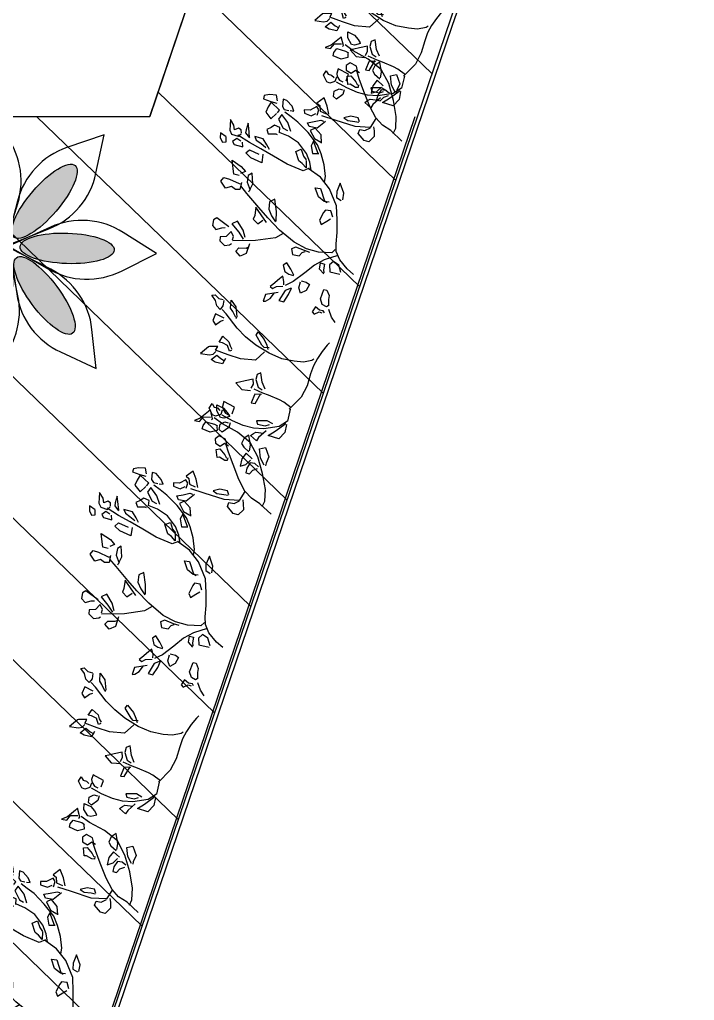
# Model space of a CAD drawing. Header units: millimetres. Extents: x 60.6 to 115.2, y 47.4 to 73.6.
# Drawn here: x 107.129 to 108.181, y 61.117 to 62.646 of the extents above; entities that cross this region are included whole.
import ezdxf

# ---------------------------------------------------------------- set-up
doc = ezdxf.new("R2010")
doc.units = ezdxf.units.MM
for name, color, linetype in [('bord', 251, 'Continuous'), ('tree 3', 96, 'Continuous'), ('trees', 118, 'Continuous')]:
    doc.layers.add(name, color=color, linetype=linetype)
doc.layers.add('hatch 3', color=7, linetype='Continuous', true_color=0x57792a)
doc.layers.add('paving', color=251, linetype='Continuous', lineweight=30)
doc.linetypes.add('FENCELINE1', pattern='A,6.35,-2.54,[133,ltypeshp.shx,S=2.54,R=0,X=-2.54,Y=0],-2.54,25.4', length=36.83)

# ---------------------------------------------------------------- blocks, each defined once
blk = doc.blocks.new('f3')
h = blk.add_hatch(color=211)
h.set_gradient(color1=(255, 127, 255), color2=(255, 148, 255), rotation=149.99999999999997, centered=1, one_color=1, tint=0.7900000214576721, name='SPHERICAL')
edge = h.paths.add_edge_path()
edge.add_ellipse((-0.04864244301074905, 0.7822352856160251), major_axis=(0.01113780916014273, -0.6117509199791767), ratio=0.324112683537821, start_angle=0, end_angle=360)
h = blk.add_hatch(color=211)
h.set_gradient(color1=(255, 127, 255), color2=(255, 148, 255), rotation=149.99999999999997, centered=1, one_color=1, tint=0.7900000214576721, name='SPHERICAL')
edge = h.paths.add_edge_path()
edge.add_ellipse((0.5781354701020973, 0.5212367980975614), major_axis=(-0.4713418182421043, -0.3901283497318354), ratio=0.324112683537821, start_angle=0, end_angle=360)
h = blk.add_hatch(color=211)
h.set_gradient(color1=(255, 127, 255), color2=(255, 148, 255), rotation=149.99999999999997, centered=1, one_color=1, tint=0.7900000214576721, name='SPHERICAL')
edge = h.paths.add_edge_path()
edge.add_ellipse((-0.6434889142856264, 0.4549304758975268), major_axis=(0.4852304390948995, -0.3727125700375949), ratio=0.3241126835378212, start_angle=0, end_angle=360)
h = blk.add_hatch(color=211)
h.set_gradient(color1=(255, 127, 255), color2=(255, 148, 255), rotation=149.99999999999997, centered=1, one_color=1, tint=0.7900000214576721, name='SPHERICAL')
edge = h.paths.add_edge_path()
edge.add_ellipse((-0.7584724181956517, -0.2142104335389377), major_axis=(0.5939346514940671, 0.1469859470931786), ratio=0.3241126835378211, start_angle=0, end_angle=360)
h = blk.add_hatch(color=211)
h.set_gradient(color1=(255, 127, 255), color2=(255, 148, 255), rotation=149.99999999999997, centered=1, one_color=1, tint=0.7900000214576721, name='SPHERICAL')
edge = h.paths.add_edge_path()
edge.add_ellipse((0.7648682725393883, -0.1315278021584163), major_axis=(-0.5988914428871509, 0.1252688250316241), ratio=0.3241126835378211, start_angle=0, end_angle=360)
h = blk.add_hatch(color=211)
h.set_gradient(color1=(255, 127, 255), color2=(255, 148, 255), rotation=149.99999999999997, centered=1, one_color=1, tint=0.7900000214576721, name='SPHERICAL')
edge = h.paths.add_edge_path()
edge.add_ellipse((-0.3070080310608319, -0.7213106899007471), major_axis=(0.2553939572592446, 0.5560010480958826), ratio=0.3241126835378211, start_angle=0, end_angle=360)
h = blk.add_hatch(color=211)
h.set_gradient(color1=(255, 127, 255), color2=(255, 148, 255), rotation=149.99999999999997, centered=1, one_color=1, tint=0.7900000214576721, name='SPHERICAL')
edge = h.paths.add_edge_path()
edge.add_ellipse((0.370942355410989, -0.6845134571872222), major_axis=(-0.275463595879098, 0.546336019527922), ratio=0.324112683537821, start_angle=0, end_angle=360)
at = {"color": 91}
for points in [[(-0.04354845131456386, 1.942265168628182), (-0.2934262841015425, 1.499533377108492, 0.2520012310390229), (-0.3124846515795525, 0.551910671873884), (-0.03886593124207138, 0.01804151258420461), (0.2321512661028464, 0.5532360212473577, 0.2520012310390229), (0.2084811489612548, 1.500754748450618)], [(-1.547260745554922, 1.182179920885574), (-1.356915373108222, 0.7107788074708878, 0.2520012310390229), (-0.6279168064174883, 0.1050452830495487), (-0.0399226084377915, -0.01389296354227554), (-0.2893780658816922, 0.5316851317943474, 0.2520012310390229), (-1.044936113683889, 1.103947352500654)], [(1.48825940511756, 1.240520956926957), (0.9863214717647679, 1.159844556399548, 0.2520012310390229), (0.2335575095487457, 0.5839118953754223), (-0.01323972497471004, 0.03712618927829681), (0.5741686498149647, 0.1589247302663352, 0.2520012310390229), (1.300210544323818, 0.7681990365226739)], [(-1.890551449898794, -0.4673750918354926), (-1.403316820009422, -0.6124708739134803, 0.2520012310390229), (-0.4752121087281012, -0.4201855189221533), (-0.01561405708116581, -0.03462992723325442), (-0.5976971218947256, 0.1105003212232987, 0.2520012310390229), (-1.516192479786923, -0.1234190887807927)], [(1.894680264663066, -0.3946250098324526), (1.518651732226772, -0.05249504427229112, 0.2520012310390229), (0.5990287924073527, 0.1769513795497915), (0.01765895436551546, 0.02898991573283638), (0.4791280194363026, -0.3543242965561149, 0.2520012310390229), (1.408157570474941, -0.5420903907884167)], [(-0.8149156621218481, -1.764251300166961), (-0.397689388871413, -1.473781667589265, 0.2520012310390229), (0.03063968951914831, -0.6282722273990657), (0.01575488785192647, -0.02855402187287837), (-0.4606353641961505, -0.3931576575014333, 0.2520012310390229), (-0.8504222937947361, -1.257112611397133)], [(0.8696709306086632, -1.731874467781836), (0.9027089535977666, -1.224568978379466, 0.2520012310390229), (0.5087218667490561, -0.362521306702547), (0.03056277101700289, -0.0002405281220489996), (0.01859690811738801, -0.6000240736493652, 0.2520012310390229), (0.4510359150040131, -1.443438869683632)]]:
    blk.add_lwpolyline(points, format="xyb", close=True, dxfattribs=at)
at = {"color": 211}
for centre, major_axis, ratio in [((-0.04864244301074905, 0.7822352856160251), (0.01113780916014273, -0.6117509199791767), 0.324112683537821), ((-0.6434889142856264, 0.4549304758975268), (0.4852304390948985, -0.3727125700375944), 0.3241126835378211), ((0.5781354701020973, 0.5212367980975614), (-0.4713418182421035, -0.3901283497318349), 0.324112683537821), ((0.7648682725393883, -0.1315278021584163), (-0.5988914428871508, 0.1252688250316241), 0.3241126835378211), ((-0.7584724181956517, -0.2142104335389377), (0.5939346514940663, 0.1469859470931783), 0.3241126835378211), ((-0.3070080310608319, -0.7213106899007471), (0.2553939572592446, 0.5560010480958826), 0.3241126835378211), ((0.370942355410989, -0.6845134571872222), (-0.275463595879098, 0.546336019527922), 0.324112683537821)]:
    blk.add_ellipse(centre, major_axis=major_axis, ratio=ratio, dxfattribs=at)
blk = doc.blocks.new('6343')
at = {"color": 92, "linetype": 'Continuous'}
for p, q in [((687.8862509526036, 609.2945715560403), (687.882652725149, 609.2881341930103)), ((687.882652725149, 609.2881341930103), (687.8864376813826, 609.2836014556282)), ((687.8927064879027, 609.2989487673872), (687.8862509526036, 609.2945715560403)), ((687.8864376813826, 609.2836014556282), (687.8925070650006, 609.287896455657)), ((687.8926018146772, 609.2880834071301), (687.8927064879027, 609.2989487673872)), ((687.904403327395, 609.2894284821974), (687.9010878074467, 609.2835516453978)), ((687.9187005539618, 609.2979768723741), (687.904403327395, 609.2894284821974)), ((687.9091707745048, 609.2834371225767), (687.9146509719016, 609.2886073615865)), ((687.9146509719016, 609.2886073615865), (687.9187005539618, 609.2979768723741)), ((687.8924512719409, 609.2755412934064), (687.8902518731772, 609.2707343631215)), ((687.8902518731772, 609.2707343631215), (687.8949644450863, 609.2580601462628)), ((687.9001446013766, 609.272840515334), (687.8924512719409, 609.2755412934064)), ((687.9003882811545, 609.265387323366), (687.9001446013766, 609.272840515334)), ((687.9010878074467, 609.2835516453978), (687.9042637687596, 609.2730503646283)), ((687.9042637687596, 609.2730503646283), (687.9098179722779, 609.2715643794105)), ((687.9149100565786, 609.2798216030387), (687.9091707745048, 609.2834371225767)), ((687.9109748857975, 609.2718106851737), (687.9151245177931, 609.2750298545136)), ((687.9151245177931, 609.2750298545136), (687.9149100565786, 609.2798216030387)), ((687.9196353012105, 609.2689838514425), (687.9153758428283, 609.266908755685)), ((687.9296762441446, 609.2722898196382), (687.9196353012105, 609.2689838514425)), ((687.9238440267114, 609.2668770508484), (687.9296762441446, 609.2722898196382)), ((687.9794398345463, 609.2763784332407), (687.9747276668118, 609.2745413205175)), ((687.9747276668118, 609.2745413205175), (687.9777890527514, 609.2626822175876)), ((687.9853641951763, 609.2706333793833), (687.9794398345463, 609.2763784332407)), ((687.9912303417616, 609.2613735652727), (687.9853641951763, 609.2706333793833)), ((687.8266854543546, 609.2425221336891), (687.8316989476427, 609.2549329150401)), ((687.8316989476427, 609.2549329150401), (687.8389503707355, 609.2543077985994)), ((687.8389503707355, 609.2543077985994), (687.8415896760291, 609.2456952279887)), ((687.8520606233451, 609.2450892333853), (687.8680639110823, 609.2595053668713)), ((687.8680639110823, 609.2595053668713), (687.8684186248972, 609.2420658296095)), ((687.8949644450863, 609.2580601462628), (687.9007092299114, 609.2626195982432)), ((687.9153758428283, 609.266908755685), (687.9122603140517, 609.2575721302717)), ((687.9132877395828, 609.2577908681681), (687.9238440267114, 609.2668770508484)), ((687.9597266956476, 609.259837435481), (687.9559712477685, 609.247194152697)), ((687.9684024989625, 609.261350946851), (687.9597266956476, 609.259837435481)), ((687.9771541611138, 609.2618799323392), (687.9684024989625, 609.261350946851)), ((687.9745545448012, 609.2438114210671), (687.9771541611138, 609.2618799323392)), ((687.9777890527514, 609.2626822175876), (687.9811730760695, 609.2537278586427)), ((687.9846352862257, 609.2551312715565), (687.9912303417616, 609.2613735652727)), ((687.8342530772182, 609.2366273963836), (687.8266854543546, 609.2425221336891)), ((687.8415896760291, 609.2456952279887), (687.8446355099725, 609.2294965507189)), ((687.8551122882288, 609.2370639861091), (687.8520606233451, 609.2450892333853)), ((687.8684186248972, 609.2420658296095), (687.8658235764789, 609.2321728965228)), ((687.8882333168566, 609.2379437789114), (687.8897594910302, 609.2484446579016)), ((687.8897594910302, 609.2484446579016), (687.8972479162135, 609.2467025434621)), ((687.8972479162135, 609.2467025434621), (687.9000031189144, 609.2306087704425)), ((687.9156319928363, 609.2467797645403), (687.9154369907315, 609.2382308900771)), ((687.919117350536, 609.2518588628375), (687.9156319928363, 609.2467797645403)), ((687.923350562611, 609.2389158113773), (687.919117350536, 609.2518588628375)), ((687.9192743300692, 609.2290394829532), (687.923350562611, 609.2389158113773)), ((687.938470491548, 609.2429679206408), (687.9343502422108, 609.2370865370959)), ((687.9450484705607, 609.239197400148), (687.938470491548, 609.2429679206408)), ((687.9509693282522, 609.2366212140369), (687.9450484705607, 609.239197400148)), ((687.9559712477685, 609.247194152697), (687.9676546991717, 609.2446773616699)), ((687.9693660606005, 609.2442078120584), (687.9745545448012, 609.2438114210671)), ((687.9820288281304, 609.2433997250163), (687.9798289370831, 609.2385951070169)), ((687.9798289370831, 609.2385951070169), (687.9825747299196, 609.2320065598084)), ((687.9917227784929, 609.2489675355548), (687.9820288281304, 609.2433997250163)), ((687.9907594355342, 609.2314141646468), (687.9936227214164, 609.2431995838762)), ((687.9936227214164, 609.2431995838762), (687.9917227784929, 609.2489675355548)), ((688.095559763239, 609.2418228375668), (688.0989285457521, 609.2342002744389)), ((688.1039589300676, 609.2364386938801), (688.095559763239, 609.2418228375668)), ((687.7672409734905, 609.2258637569089), (687.7653008065013, 609.2179432089952)), ((687.7752793170856, 609.2297432441097), (687.7672409734905, 609.2258637569089)), ((687.7809095435344, 609.2272719622495), (687.7752793170856, 609.2297432441097)), ((687.7805265452017, 609.2038364778285), (687.7809095435344, 609.2272719622495)), ((687.8338884014566, 609.2288754896609), (687.8342530772182, 609.2366273963836)), ((687.8381682368072, 609.2232822674426), (687.8338884014566, 609.2288754896609)), ((687.8481682233114, 609.227412607152), (687.8381682368072, 609.2232822674426)), ((687.8446355099725, 609.2294965507189), (687.8460186225727, 609.2267881798863)), ((687.8632942232684, 609.2251275875899), (687.8537822910968, 609.2206008160953)), ((687.8658235764789, 609.2321728965228), (687.8590765304765, 609.2367413196124)), ((687.8699256673398, 609.2223699316074), (687.8632942232684, 609.2251275875899)), ((687.8914381855418, 609.2191096845415), (687.8882333168566, 609.2379437789114)), ((687.9033758796523, 609.225487938963), (687.8914381855418, 609.2191096845415)), ((687.9154369907315, 609.2382308900771), (687.914939619518, 609.2279498479343)), ((687.9153659738644, 609.2215346119625), (687.9192743300692, 609.2290394829532)), ((687.9343502422108, 609.2370865370959), (687.9379123382079, 609.2323403793241)), ((687.9379123382079, 609.2323403793241), (687.9410890532854, 609.2275121743293)), ((687.9410890532854, 609.2275121743293), (687.9413420669421, 609.2250635446078)), ((687.945543639469, 609.2236223385887), (687.9530953061613, 609.2278993565252)), ((687.9530953061613, 609.2278993565252), (687.9509693282522, 609.2366212140369)), ((687.9623926130247, 609.2372186473062), (687.9549184553916, 609.223116537396)), ((687.9549184553916, 609.223116537396), (687.95558258259, 609.2155844675206)), ((687.9711523630065, 609.2370814315524), (687.9623926130247, 609.2372186473062)), ((687.9661342848265, 609.2221679836965), (687.9711523630065, 609.2370814315524)), ((687.9835636030086, 609.2298821789004), (687.9863898395736, 609.2248117723152)), ((687.9863898395736, 609.2248117723152), (687.9907594355342, 609.2314141646468)), ((688.0921465589449, 609.2244158166972), (688.0970821935834, 609.2264672846659)), ((688.0947096942102, 609.2111164018107), (688.0921465589449, 609.2244158166972)), ((688.0970821935834, 609.2264672846659), (688.1043942347083, 609.2261894381604)), ((688.0989285457521, 609.2342002744389), (688.1083374933198, 609.2335341547835)), ((688.119688422194, 609.2319472461878), (688.1039589300676, 609.2364386938801)), ((688.1043942347083, 609.2261894381604), (688.1090810909925, 609.2130077969985)), ((688.1083374933198, 609.2335341547835), (688.1145899556808, 609.2243557812283)), ((688.1142482633682, 609.2202803306503), (688.12362601396, 609.2311177620546)), ((688.12362601396, 609.2311177620546), (688.119688422194, 609.2319472461878)), ((688.1278820951001, 609.2218479195972), (688.135744054637, 609.2271916747328)), ((688.135744054637, 609.2271916747328), (688.1376421448449, 609.2157520247084)), ((687.7653008065013, 609.2179432089952), (687.7729363644653, 609.2117293762882)), ((687.7729363644653, 609.2117293762882), (687.7760711882568, 609.2077261494746)), ((687.8427609500819, 609.2099146096633), (687.8567122276326, 609.2118833412343)), ((687.8537822910968, 609.2206008160953), (687.8463054012869, 609.2096677380265)), ((687.8567122276326, 609.2118833412343), (687.8699256673398, 609.2223699316074)), ((687.9573458845503, 609.21045454255), (687.9661342848265, 609.2221679836965)), ((687.9971332049274, 609.2126949247371), (687.9929834088376, 609.2094765261586)), ((687.9929834088376, 609.2094765261586), (687.9959704774644, 609.1986022772994)), ((688.0023082626408, 609.2047889927087), (687.9971332049274, 609.2126949247371)), ((688.103097287267, 609.2038944154333), (688.0947096942102, 609.2111164018107)), ((688.1081394094487, 609.2079699068045), (688.103097287267, 609.2038944154333)), ((688.1090810909925, 609.2130077969985), (688.1094314224077, 609.2075778576707)), ((688.112211696479, 609.2210133973562), (688.1142482633682, 609.2202803306503)), ((688.1230096635726, 609.2113025488045), (688.1278820951001, 609.2218479195972)), ((688.1249283332417, 609.2067068452429), (688.1230096635726, 609.2113025488045)), ((688.1376421448449, 609.2157520247084), (688.1354181713981, 609.2072723279939)), ((687.7545198064205, 609.20297190758), (687.7527986855374, 609.1927622776454)), ((687.7527986855374, 609.1927622776454), (687.7582427514764, 609.186748995854)), ((687.7597997014542, 609.2059305650467), (687.7545198064205, 609.20297190758)), ((687.7659344136923, 609.1985616955545), (687.7597997014542, 609.2059305650467)), ((687.7762579170355, 609.1967560490618), (687.7659344136923, 609.1985616955545)), ((687.7720919622818, 609.1891971412882), (687.7762579170355, 609.1967560490618)), ((687.7868507397966, 609.2025144229628), (687.7825854674713, 609.186592985531)), ((687.7954056025229, 609.1976629591617), (687.7868507397966, 609.2025144229628)), ((687.7890693034749, 609.1826364484217), (687.7954056025229, 609.1976629591617)), ((687.9802106294253, 609.1912435106652), (687.9838515189278, 609.1968560596085)), ((687.9838515189278, 609.1968560596085), (687.9908857102321, 609.1896786883347)), ((687.9959704774644, 609.1986022772994), (688.0030351333806, 609.1944342260712)), ((688.0017805909097, 609.191497859758), (688.0101244783634, 609.1939421884152)), ((688.0125752575577, 609.1994681433904), (688.0023082626408, 609.2047889927087)), ((688.016757004388, 609.196856066684), (688.009931328974, 609.191065012297)), ((688.0101244783634, 609.1939421884152), (688.0125752575577, 609.1994681433904)), ((688.0171444021173, 609.2026090414912), (688.016757004388, 609.196856066684)), ((688.0300401935128, 609.1981822248016), (688.0171444021173, 609.2026090414912)), ((688.0222458578846, 609.1868480041086), (688.0300401935128, 609.1981822248016)), ((688.0911097781343, 609.1990065696735), (688.085458972224, 609.1946339050718)), ((688.085458972224, 609.1946339050718), (688.0859747205932, 609.1859027899751)), ((688.0983834309113, 609.1963848336029), (688.0911097781343, 609.1990065696735)), ((688.0996323235331, 609.1854740874802), (688.0983834309113, 609.1963848336029)), ((688.1324345673113, 609.200464673907), (688.1249283332417, 609.2067068452429)), ((688.1354181713981, 609.2072723279939), (688.1329075449332, 609.2013992671781)), ((687.7582427514764, 609.186748995854), (687.7611861144999, 609.1855410620294)), ((687.766959675316, 609.1874373649483), (687.7720919622818, 609.1891971412882)), ((687.7825854674713, 609.186592985531), (687.7774098960733, 609.1743152829641)), ((687.7812519674005, 609.1732986832641), (687.7890693034749, 609.1826364484217)), ((687.811900042545, 609.1794892642399), (687.8099819411452, 609.1695728674582)), ((687.8179048299064, 609.1809352626859), (687.811900042545, 609.1794892642399)), ((687.8296547302816, 609.186939171588), (687.8179048299064, 609.1809352626859)), ((687.8198798225059, 609.1596695858318), (687.8296547302816, 609.186939171588)), ((687.9272624165399, 609.1738570976026), (687.9364962091, 609.1859989210515)), ((687.9364962091, 609.1859989210515), (687.9441168544489, 609.1811153426374)), ((687.9441168544489, 609.1811153426374), (687.9375519523328, 609.1722109988106)), ((687.9763821480127, 609.1866503573858), (687.9695357290431, 609.1740161272983)), ((687.9837042383826, 609.1825371137026), (687.9763821480127, 609.1866503573858)), ((687.9854233217217, 609.1800083924278), (687.9802106294253, 609.1912435106652)), ((687.9804098661651, 609.1689921230217), (687.9837042383826, 609.1825371137026)), ((688.0014440517581, 609.1754129753411), (687.9854233217217, 609.1800083924278)), ((687.9908857102321, 609.1896786883347), (687.9987931726929, 609.1821877032605)), ((687.9987931726929, 609.1821877032605), (688.0001904271471, 609.1781489140401)), ((688.009931328974, 609.191065012297), (688.0117470140384, 609.1812764175861)), ((688.0135290427443, 609.1773187407326), (688.0222458578846, 609.1868480041086)), ((688.068848542282, 609.1799209265448), (688.0783843927595, 609.1881235475159)), ((688.0710695810596, 609.1770573906623), (688.068848542282, 609.1799209265448)), ((688.0783843927595, 609.1881235475159), (688.0823918810404, 609.1838057720463)), ((688.0823918810404, 609.1838057720463), (688.079110017451, 609.1720980173892)), ((688.0859747205932, 609.1859027899751), (688.0936077104756, 609.182857218347)), ((688.0923478123511, 609.1774180214344), (688.0996323235331, 609.1854740874802)), ((688.0936077104756, 609.182857218347), (688.0940404470342, 609.1757762237065)), ((687.674274268791, 609.1546927192461), (687.6777756210596, 609.164113097501)), ((687.6777756210596, 609.164113097501), (687.6813567719915, 609.160537646322)), ((687.7531585525132, 609.1633133065453), (687.7557193051919, 609.1733673288569)), ((687.762105014277, 609.157878902059), (687.7531585525132, 609.1633133065453)), ((687.7557193051919, 609.1733673288569), (687.762267130785, 609.1722588584747)), ((687.7772183969068, 609.162597540754), (687.762105014277, 609.157878902059)), ((687.762267130785, 609.1722588584747), (687.7688440278446, 609.1628168037307)), ((687.7688440278446, 609.1628168037307), (687.7711445754945, 609.1614720151383)), ((687.8099819411452, 609.1695728674582), (687.8196437382751, 609.1664588888435)), ((687.8387763470522, 609.1686968239982), (687.8329893597493, 609.1592909800422)), ((687.8487271252017, 609.1743185072252), (687.8387763470522, 609.1686968239982)), ((687.8426430690483, 609.1568432026693), (687.856631855486, 609.1699965539924)), ((687.856631855486, 609.1699965539924), (687.8487271252017, 609.1743185072252)), ((687.9247951674897, 609.1583192632751), (687.927079923063, 609.1671454591633)), ((687.9343794555599, 609.165030376634), (687.9247951674897, 609.1583192632751)), ((687.927079923063, 609.1671454591633), (687.9272624165399, 609.1738570976026)), ((687.9375519523328, 609.1722109988106), (687.9351502173988, 609.1651944710799)), ((687.9575186731574, 609.1717912665056), (687.948666758578, 609.1629003580266)), ((687.948666758578, 609.1629003580266), (687.954423685444, 609.1547855523545)), ((687.954091162915, 609.1557154347859), (687.9656543345116, 609.1726894441002)), ((687.9656543345116, 609.1726894441002), (687.9575186731574, 609.1717912665056)), ((687.9695357290431, 609.1740161272983), (687.9707238395382, 609.1627588820024)), ((687.9703605242088, 609.1606809859111), (687.9804098661651, 609.1689921230217)), ((688.071917081196, 609.1673962290399), (688.0710695810596, 609.1770573906623)), ((688.074111912065, 609.1640275811396), (688.071917081196, 609.1673962290399)), ((688.0777626867184, 609.1658055036672), (688.074111912065, 609.1640275811396)), ((688.079110017451, 609.1720980173892), (688.0761721187807, 609.166967887531)), ((688.1176592815432, 609.1626224776795), (688.1085633589968, 609.1611863026928)), ((688.1259075014608, 609.159207549851), (688.1176592815432, 609.1626224776795)), ((687.6671175569765, 609.14099175196), (687.668516975338, 609.1482960312419)), ((687.668516975338, 609.1482960312419), (687.674274268791, 609.1546927192461)), ((687.6813567719915, 609.160537646322), (687.6801264206197, 609.1524354644423)), ((687.6801264206197, 609.1524354644423), (687.6825206359931, 609.1456060930718)), ((687.8329893597493, 609.1592909800422), (687.8286632883004, 609.1486959551169)), ((687.8300500509364, 609.1484908574562), (687.8426430690483, 609.1568432026693)), ((688.022472586836, 609.154868191969), (688.0225539100254, 609.147545602405)), ((688.030860179893, 609.1476462055916), (688.022472586836, 609.154868191969)), ((688.0225539100254, 609.147545602405), (688.0278459471, 609.1378300022199)), ((688.0355854245249, 609.1368084539954), (688.030860179893, 609.1476462055916)), ((688.0892733826977, 609.1470703068652), (688.0784078846781, 609.1425889212369)), ((688.1003255924992, 609.1462545037617), (688.0892733826977, 609.1470703068652)), ((688.1057351226187, 609.1549128700142), (688.1045350887617, 609.1441478672627)), ((688.1085633589968, 609.1611863026928), (688.1057351226187, 609.1549128700142)), ((688.1064019819936, 609.144211768298), (688.1144401614946, 609.148092026261)), ((688.1144401614946, 609.148092026261), (688.1259075014608, 609.159207549851)), ((687.6464202599814, 609.1404228542111), (687.64315471915, 609.1330548379883)), ((687.64315471915, 609.1330548379883), (687.6526870282905, 609.1299132915066)), ((687.6575993896897, 609.1428028800538), (687.6464202599814, 609.1404228542111)), ((687.6596621260894, 609.1280618901661), (687.6575993896897, 609.1428028800538)), ((687.6743348484246, 609.1405269539821), (687.6671175569765, 609.14099175196)), ((687.6820225494127, 609.1441650103538), (687.6743348484246, 609.1405269539821)), ((687.6782017345151, 609.1286725618918), (687.6890108712059, 609.1353108856127)), ((687.6890108712059, 609.1353108856127), (687.6847000405616, 609.1233840648704)), ((688.0278459471, 609.1378300022199), (688.030584586962, 609.1319070495864)), ((688.0313972400874, 609.131246165851), (688.0355854245249, 609.1368084539954)), ((688.0818069847062, 609.1323035372365), (688.0747541753559, 609.1294677661125)), ((688.0784078846781, 609.1425889212369), (688.0858129868589, 609.1368255570975)), ((688.0916541715835, 609.1327313944582), (688.0818069847062, 609.1323035372365)), ((688.0858129868589, 609.1368255570975), (688.0953647935074, 609.1348564228266)), ((688.0950765832494, 609.1261209250785), (688.0916541715835, 609.1327313944582)), ((688.0986944723063, 609.133729929558), (688.1003255924992, 609.1462545037617)), ((688.1069828948888, 609.1238175544411), (688.1177277465147, 609.1332782467352)), ((688.1177277465147, 609.1332782467352), (688.1248831738827, 609.1267954153324)), ((687.593419904739, 609.126303075325), (687.5997081319706, 609.1137967288954)), ((687.6089195477493, 609.1222630310558), (687.593419904739, 609.126303075325)), ((687.6102528453275, 609.1210450688843), (687.6089195477493, 609.1222630310558)), ((687.6179669943048, 609.1106776784549), (687.6102528453275, 609.1210450688843)), ((687.6526870282905, 609.1299132915066), (687.6567149489355, 609.1267673215807)), ((687.670837403269, 609.113426378399), (687.6757856936329, 609.1229872233105)), ((687.6847000405616, 609.1233840648704), (687.6729343097116, 609.1130381052491)), ((687.6757856936329, 609.1229872233105), (687.6782017345151, 609.1286725618918)), ((687.8981162638604, 609.1050983706444), (687.8987603082852, 609.1165789005818)), ((687.8987603082852, 609.1165789005818), (687.9077044044589, 609.1288250216137)), ((687.9116814281282, 609.1214979260977), (687.8992724066184, 609.1053445123132)), ((687.9077044044589, 609.1288250216137), (687.9116814281282, 609.1214979260977)), ((688.0118443265828, 609.1089003909616), (688.0154897839806, 609.1226885180895)), ((688.0154897839806, 609.1226885180895), (688.0217521698905, 609.1241885533183)), ((688.0217521698905, 609.1241885533183), (688.0252150954133, 609.116752006807)), ((688.0252150954133, 609.116752006807), (688.0335393382617, 609.1123517823352)), ((688.0747541753559, 609.1294677661125), (688.0767488679554, 609.1238867659075)), ((688.0767488679554, 609.1238867659075), (688.0846155210838, 609.122892293266)), ((688.0846155210838, 609.122892293266), (688.0908501745583, 609.1182139766078)), ((688.0942585914676, 609.1186060665348), (688.0950765832494, 609.1261209250785)), ((688.1014068658617, 609.1127888297062), (688.1069828948888, 609.1238175544411)), ((688.1248831738827, 609.1267954153324), (688.1160087184275, 609.1142297563266)), ((687.5950477406727, 609.1073000115751), (687.6058048984339, 609.1040856754554)), ((687.5953857275548, 609.1000320654617), (687.5950477406727, 609.1073000115751)), ((687.5997081319706, 609.1137967288954), (687.6037773372343, 609.1098248459318)), ((687.6037773372343, 609.1098248459318), (687.6097786386547, 609.1087668004438)), ((687.6058048984339, 609.1040856754554), (687.6051916468101, 609.0956129240402)), ((687.6113388890778, 609.1102672374518), (687.6179669943048, 609.1106776784549)), ((687.6247695221753, 609.1127930474582), (687.635422045109, 609.1132263862818)), ((687.6266281804797, 609.1078510088174), (687.6247695221753, 609.1127930474582)), ((687.6279820191206, 609.0989639579088), (687.6266281804797, 609.1078510088174)), ((687.635422045109, 609.1132263862818), (687.6338241217047, 609.1005421002831)), ((687.6729343097116, 609.1130381052491), (687.669397946337, 609.112618775644)), ((687.8082935579511, 609.1043241561956), (687.8022116657052, 609.0981919201423)), ((687.8145202876896, 609.1003112700173), (687.8082935579511, 609.1043241561956)), ((687.901606168054, 609.0981671002454), (687.8981162638604, 609.1050983706444)), ((687.8992724066184, 609.1053445123132), (687.8993583147001, 609.1005245892535)), ((687.9359296515235, 609.1009714938016), (687.9223442573843, 609.0979123972427)), ((687.9264195336689, 609.0876033854529), (687.9359296515235, 609.1009714938016)), ((688.0143406087011, 609.1015916057277), (688.0118443265828, 609.1089003909616)), ((688.0258272436821, 609.0993672770908), (688.0143406087011, 609.1015916057277)), ((688.033235280532, 609.1049471455483), (688.0258272436821, 609.0993672770908)), ((688.0376004556952, 609.1090461006144), (688.033235280532, 609.1049471455483)), ((688.1054393713989, 609.1121455262847), (688.1017538584331, 609.1105269873633)), ((688.1160087184275, 609.1142297563266), (688.1054393713989, 609.1121455262847)), ((687.5998884401389, 609.0889793519522), (687.5953857275548, 609.1000320654617)), ((687.6094375146108, 609.0901792495226), (687.5998884401389, 609.0889793519522)), ((687.6051916468101, 609.0956129240402), (687.6056508697561, 609.0890395177977)), ((687.622043920812, 609.0915281005731), (687.6267730179721, 609.0977058865865)), ((687.6251910891372, 609.0893628805447), (687.622043920812, 609.0915281005731)), ((687.6267730179721, 609.0977058865865), (687.6279820191206, 609.0989639579088)), ((687.6297576656143, 609.0956720397248), (687.6270500586334, 609.0900922120607)), ((687.6338241217047, 609.1005421002831), (687.6297576656143, 609.0956720397248)), ((687.7270367087749, 609.0965070769678), (687.7160984744777, 609.093313726079)), ((687.7160984744777, 609.093313726079), (687.7186656805642, 609.0903540168856)), ((687.7186656805642, 609.0903540168856), (687.7260430219986, 609.0868825593949)), ((687.7260430219986, 609.0868825593949), (687.7372998226806, 609.0865530663152)), ((687.7408938849318, 609.0823258821752), (687.7270367087749, 609.0965070769678)), ((687.7410507932565, 609.0977816045245), (687.7407599334083, 609.0927163468145)), ((687.7407599334083, 609.0927163468145), (687.7468066648545, 609.0896354437)), ((687.7462747485973, 609.0963434528071), (687.7410507932565, 609.0977816045245)), ((687.7593816119414, 609.0928941429032), (687.7462747485973, 609.0963434528071)), ((687.7468066648545, 609.0896354437), (687.7531745956004, 609.0815662839369)), ((687.7657315505785, 609.0908986424668), (687.7593816119414, 609.0928941429032)), ((687.7601225901524, 609.0846749796863), (687.7657315505785, 609.0908986424668)), ((687.7801309383015, 609.1000461794406), (687.7735041581565, 609.0923660750165)), ((687.7735041581565, 609.0923660750165), (687.7736291389093, 609.0849085051399)), ((687.7770272310909, 609.0777923307459), (687.7821156961433, 609.0869543503892)), ((687.7862774091858, 609.0976758986192), (687.7801309383015, 609.1000461794406)), ((687.7821156961433, 609.0869543503892), (687.7862774091858, 609.0976758986192)), ((687.8022116657052, 609.0981919201423), (687.8063135924712, 609.088389725989)), ((687.8063135924712, 609.088389725989), (687.8132477338398, 609.087362696162)), ((687.8132477338398, 609.087362696162), (687.8173694693052, 609.0844042843763)), ((687.8178345231913, 609.0860043081279), (687.8145202876896, 609.1003112700173)), ((687.8202171647926, 609.077337094066), (687.8178345231913, 609.0860043081279)), ((687.8701319045981, 609.0939687562487), (687.866011655261, 609.0880873727039)), ((687.866011655261, 609.0880873727039), (687.8754231709108, 609.0842529919692)), ((687.8836642762524, 609.0960166939153), (687.8701319045981, 609.0939687562487)), ((687.8882701205384, 609.095829012474), (687.8836642762524, 609.0960166939153)), ((687.885709056668, 609.0801036200057), (687.8920931539283, 609.0879687945002)), ((687.8920931539283, 609.0879687945002), (687.8882701205384, 609.095829012474)), ((687.9223442573843, 609.0979123972427), (687.9144151335086, 609.0928879016028)), ((687.9144151335086, 609.0928879016028), (687.914735000312, 609.0844486422295)), ((687.9168128518202, 609.082889662486), (687.9264195336689, 609.0876033854529)), ((687.6591172299273, 609.0555499436302), (687.6665010586813, 609.0719685393337)), ((687.6665010586813, 609.0719685393337), (687.6726840998134, 609.0719490565104)), ((687.6726840998134, 609.0719490565104), (687.6684634339537, 609.0577065207368)), ((687.7497153456553, 609.0749838224774), (687.7314025847538, 609.0740066029452)), ((687.7314025847538, 609.0740066029452), (687.7340856845813, 609.0665211102657)), ((687.7581219428006, 609.0696160023597), (687.7497153456553, 609.0749838224774)), ((687.7557316719768, 609.0817474555481), (687.7601225901524, 609.0846749796863)), ((687.7736291389093, 609.0849085051399), (687.7763097229493, 609.0780507917689)), ((687.8754231709108, 609.0842529919692), (687.8818313121722, 609.0812802099796)), ((687.5259447417235, 609.055888534345), (687.5314330099536, 609.0660654837931)), ((687.5270318674272, 609.0507822371637), (687.5259447417235, 609.055888534345)), ((687.5314330099536, 609.0660654837931), (687.5397660943974, 609.0666721338534)), ((687.5397660943974, 609.0666721338534), (687.5370935539173, 609.0609313810595)), ((687.5370935539173, 609.0609313810595), (687.5391133554751, 609.0558568703023)), ((687.5391133554751, 609.0558568703023), (687.5380769242545, 609.0506320286345)), ((687.5878073178679, 609.0548803540321), (687.5844189667354, 609.0411485759727)), ((687.5920390438147, 609.0507770979025), (687.5878073178679, 609.0548803540321)), ((687.6581408100716, 609.0506714370417), (687.6591172299273, 609.0555499436302)), ((687.6684634339537, 609.0577065207368), (687.6633713496531, 609.0494492971079)), ((687.7340856845813, 609.0665211102657), (687.7476928335585, 609.0670460770527)), ((687.7476928335585, 609.0670460770527), (687.7582265975726, 609.0690699576638)), ((687.7599125683785, 609.0527979295073), (687.7652119988654, 609.0598205196661)), ((687.7652119988654, 609.0598205196661), (687.7743080328994, 609.0632009088563)), ((687.776456386532, 609.0632619034443), (687.7793454698984, 609.0555234118417)), ((687.7793454698984, 609.0555234118417), (687.7790567620069, 609.0494102017317)), ((687.5337196728274, 609.0458676430886), (687.5270318674272, 609.0507822371637)), ((687.5406833439514, 609.0478505399756), (687.5337196728274, 609.0458676430886)), ((687.5420100952228, 609.0472991072356), (687.5398248383127, 609.0411617585635)), ((687.5398248383127, 609.0411617585635), (687.540499768521, 609.0354673672849)), ((687.5455778580657, 609.0507271502194), (687.5420100952228, 609.0472991072356)), ((687.5529551021148, 609.0532992401547), (687.5455778580657, 609.0507271502194)), ((687.555123850771, 609.0349116742747), (687.5529551021148, 609.0532992401547)), ((687.5844189667354, 609.0411485759727), (687.5888494705189, 609.0335836615162)), ((687.5986733841567, 609.0448496393171), (687.5920390438147, 609.0507770979025)), ((687.6079139801011, 609.0361414628343), (687.5986733841567, 609.0448496393171)), ((687.6622743004001, 609.0438771855057), (687.6581408100716, 609.0506714370417)), ((687.6633713496531, 609.0494492971079), (687.6590204804379, 609.0440191528925)), ((687.768316831652, 609.0482679752431), (687.7599125683785, 609.0527979295073)), ((687.7790567620069, 609.0494102017317), (687.768316831652, 609.0482679752431)), ((687.8053804891923, 609.0404992797598), (687.8076011889906, 609.0504870412112)), ((687.8104840658497, 609.0446339880375), (687.8070145539593, 609.0416131927814)), ((687.8076011889906, 609.0504870412112), (687.8163883053925, 609.0546668538457)), ((687.8183517451215, 609.0484877745887), (687.8104840658497, 609.0446339880375)), ((687.821953669772, 609.0413278119265), (687.8133786777439, 609.0348005837661)), ((687.8163883053925, 609.0546668538457), (687.8183517451215, 609.0484877745887)), ((687.8298387945209, 609.0393164212577), (687.821953669772, 609.0413278119265)), ((687.5124106103368, 609.0279861985939), (687.5134659323977, 609.034382517616)), ((687.5243051841102, 609.0238457560266), (687.5124106103368, 609.0279861985939)), ((687.5134659323977, 609.034382517616), (687.5208952640753, 609.0379663731104)), ((687.5208952640753, 609.0379663731104), (687.5280560470974, 609.0339863723063)), ((687.5314243870376, 609.0263621035605), (687.5243051841102, 609.0238457560266)), ((687.5280560470974, 609.0339863723063), (687.5299480662844, 609.0288838511082)), ((687.544629591817, 609.0318427542566), (687.555123850771, 609.0349116742747)), ((687.5888494705189, 609.0335836615162), (687.5912135324719, 609.0294163402568)), ((687.5944868499416, 609.0304467850808), (687.6016890646798, 609.0313130121579)), ((687.6016890646798, 609.0313130121579), (687.6079139801011, 609.0361414628343)), ((687.6097567909337, 609.0325302851538), (687.6021368779484, 609.0229009924625)), ((687.6173568952189, 609.0353157954781), (687.6097567909337, 609.0325302851538)), ((687.6120670766368, 609.0216787292275), (687.6231569594191, 609.0320467751146)), ((687.6231569594191, 609.0320467751146), (687.6173568952189, 609.0353157954781)), ((687.7707594626244, 609.0226030102588), (687.7857844777902, 609.0264689388106)), ((687.7857844777902, 609.0264689388106), (687.7875404626816, 609.0220053791771)), ((687.8133786777439, 609.0348005837661), (687.8197684226678, 609.0198180619017)), ((687.8224284171429, 609.0198747027632), (687.8299712729557, 609.0293446415121)), ((687.8299712729557, 609.0293446415121), (687.8298387945209, 609.0393164212577)), ((687.5904104533057, 609.0205712274196), (687.5757976336354, 609.0172933929645)), ((687.5757976336354, 609.0172933929645), (687.5786570669891, 609.0120632745834)), ((687.5786570669891, 609.0120632745834), (687.5963830874338, 609.0133354367115)), ((687.5959189684041, 609.0117348062929), (687.5904104533057, 609.0205712274196)), ((687.6021368779484, 609.0229009924625), (687.602380721821, 609.0154470297318)), ((687.6057059798226, 609.0118170991968), (687.6120670766368, 609.0216787292275)), ((687.7465261304438, 609.0216132413807), (687.7455487757317, 609.0167353414607)), ((687.7455487757317, 609.0167353414607), (687.7528724076253, 609.0126224259662)), ((687.7559269901809, 609.0216133229679), (687.7465261304438, 609.0216132413807)), ((687.7528724076253, 609.0126224259662), (687.7541136877032, 609.0080484804809)), ((687.7554334330976, 609.0138347832349), (687.7559269901809, 609.0216133229679)), ((687.7579760272997, 609.0082044570861), (687.7554334330976, 609.0138347832349)), ((687.7649832783312, 609.0150348448998), (687.7707594626244, 609.0226030102588)), ((687.7659650154429, 609.0079031468864), (687.7649832783312, 609.0150348448998)), ((687.7768706991307, 609.0115599969067), (687.7696175874164, 609.0065126442402)), ((687.7826646923105, 609.0146281053694), (687.7768706991307, 609.0115599969067)), ((687.7875404626816, 609.0220053791771), (687.7826646923105, 609.0146281053694)), ((687.5578279710003, 608.9944515995469), (687.5543346895648, 608.9900379317303)), ((687.567317159804, 608.9807913560762), (687.5578279710003, 608.9944515995469)), ((687.7564032682487, 609.0048667840537), (687.7579760272997, 609.0082044570861)), ((687.7704643721864, 609.0056914420421), (687.7659650154429, 609.0079031468864)), ((687.5323319701205, 608.9766786303978), (687.5334835663846, 608.9889351407621)), ((687.5334835663846, 608.9889351407621), (687.5388152378549, 608.9872341936318)), ((687.5388152378549, 608.9872341936318), (687.5426053856482, 608.98520505761)), ((687.5426053856482, 608.98520505761), (687.5485198057321, 608.9744545066494)), ((687.5543346895648, 608.9900379317303), (687.5593505654393, 608.9790952758839)), ((687.5593505654393, 608.9790952758839), (687.5645497055526, 608.9748644225714)), ((687.5383180307359, 608.9769523807269), (687.5323319701205, 608.9766786303978)), ((687.5537154429068, 608.9733925210832), (687.5383180307359, 608.9769523807269)), ((687.5496704457387, 608.9665256768005), (687.5615129318833, 608.9613734686733)), ((687.5549419033518, 608.9499661301533), (687.5496704457387, 608.9665256768005)), ((687.68792748907, 608.9767768120895), (687.6842965524571, 608.9780051415239)), ((687.5682625629654, 608.9479638728234), (687.5549419033518, 608.9499661301533)), ((687.5800188455528, 608.953302023056), (687.5682625629654, 608.9479638728234)), ((687.5849537074231, 608.9548537941237), (687.5708764045025, 608.9606976674455))]:
    blk.add_line(p, q, dxfattribs=at)
at = {"color": 33, "linetype": 'Continuous'}
for p, q in [((687.906567832973, 609.2533573724261), (687.9052883397051, 609.2744367559965)), ((687.9085123316196, 609.2329199059315), (687.906567832973, 609.2533573724261)), ((687.8391409662229, 609.2106449328519), (687.8432613249847, 609.2251996720601)), ((687.9106265476147, 609.2101828553713), (687.9085123316196, 609.2329199059315)), ((687.9757856181135, 609.2100432748603), (687.9763580480604, 609.2231771574325)), ((687.9763580480604, 609.2231771574325), (687.9766744666804, 609.235254247894)), ((687.8320109765573, 609.183103745096), (687.8391409662229, 609.2106449328519)), ((687.9125846211265, 609.1859123536951), (687.9106265476147, 609.2101828553713)), ((687.9716080615281, 609.187469337663), (687.9757856181135, 609.2100432748603)), ((688.1163949984578, 609.2032223129759), (688.1165774933004, 609.2189408427911)), ((688.1193238289925, 609.1766551827452), (688.1163949984578, 609.2032223129759)), ((687.8266589013389, 609.1622811063328), (687.8320109765573, 609.183103745096)), ((687.9182243831359, 609.1594220400617), (687.9125846211265, 609.1859123536951)), ((687.9646344551511, 609.1644652921487), (687.9716080615281, 609.187469337663)), ((688.085886258695, 609.1702042796817), (688.0930369958438, 609.1795661002385)), ((687.8214732196155, 609.1361545360013), (687.8266589013389, 609.1622811063328)), ((687.9562547187312, 609.1518389846831), (687.9646344551511, 609.1644652921487)), ((688.0739903361083, 609.1529918429484), (688.085886258695, 609.1702042796817)), ((688.1177360074965, 609.1509618403365), (688.1193238289925, 609.1766551827452)), ((687.9271194219804, 609.1538091026299), (687.9182243831359, 609.1594220400617)), ((687.9449055631294, 609.1380793469866), (687.9562547187312, 609.1518389846831)), ((688.0603182814035, 609.132064876537), (688.0739903361083, 609.1529918429484)), ((688.1063127493337, 609.1285130939101), (688.1177360074965, 609.1509618403365)), ((687.6669213772033, 609.1289402602328), (687.6689238178263, 609.1383734689781)), ((687.8192507082497, 609.1066569228378), (687.8214732196155, 609.1361545360013)), ((687.9311554427147, 609.1258107042229), (687.9449055631294, 609.1380793469866)), ((688.0509614624245, 609.1142263626767), (688.0603182814035, 609.132064876537)), ((687.6585984226439, 609.1024801319805), (687.6669213772033, 609.1289402602328)), ((687.9231224404232, 609.1220991335388), (687.9311554427147, 609.1258107042229)), ((688.0892822691803, 609.1075382394232), (688.1063127493337, 609.1285130939101)), ((687.6551749699839, 609.0839026680334), (687.6585984226439, 609.1024801319805)), ((687.8218599277774, 609.0853602986178), (687.8192507082497, 609.1066569228378)), ((688.0475576316882, 609.0993222221158), (688.0509614624245, 609.1142263626767)), ((688.0711799001152, 609.0893388206858), (688.0892822691803, 609.1075382394232)), ((688.048330164793, 609.0836402374628), (688.0475576316882, 609.0993222221158)), ((688.0558963685421, 609.0797465503372), (688.0711799001152, 609.0893388206858)), ((687.6534874767588, 609.0631922920786), (687.6551749699839, 609.0839026680334)), ((687.7682374844328, 609.072561705558), (687.7559796242911, 609.079218112985)), ((687.7895573219861, 609.0656860876373), (687.7682374844328, 609.072561705558)), ((687.8283925015025, 609.0667335256405), (687.8218599277774, 609.0853602986178)), ((688.0449708747889, 609.0602390265735), (688.048330164793, 609.0836402374628)), ((688.0467742941225, 609.0781380282831), (688.0558963685421, 609.0797465503372)), ((687.6550717868143, 609.0391749695466), (687.6534874767588, 609.0631922920786)), ((687.8084005260552, 609.0603739829576), (687.7895573219861, 609.0656860876373)), ((687.8238492834872, 609.0525217761376), (687.8084005260552, 609.0603739829576)), ((687.8396474789838, 609.0492789271892), (687.8283925015025, 609.0667335256405)), ((687.536283201289, 609.0252284087213), (687.5345076492295, 609.0433661270563)), ((687.8415324183829, 609.0389209460536), (687.8238492834872, 609.0525217761376)), ((687.8469777359019, 609.0480034769571), (687.8396474789838, 609.0492789271892)), ((687.5399356124553, 609.0073234925057), (687.536283201289, 609.0252284087213)), ((687.6594369098694, 609.0179186167617), (687.6550717868143, 609.0391749695466)), ((687.6674353645531, 608.9999374871329), (687.6594369098694, 609.0179186167617)), ((687.5454811371068, 608.9918229706188), (687.5399356124553, 609.0073234925057)), ((687.6745868990735, 608.9874481586264), (687.6674353645531, 608.9999374871329)), ((687.7572210745349, 608.9921964664793), (687.7643537039494, 609.0022223550503)), ((687.5538580625474, 608.9780927067189), (687.5454811371068, 608.9918229706188)), ((687.5683275088121, 608.9709972797635), (687.567317159804, 608.9807913560762)), ((687.6842965524571, 608.9780051415239), (687.6745868990735, 608.9874481586264)), ((687.7533681448023, 608.9825352640636), (687.7572210745349, 608.9921964664793)), ((687.5708764045025, 608.9606976674455), (687.5538580625474, 608.9780927067189)), ((687.5615129318833, 608.9613734686733), (687.5806471908837, 608.9547708377354)), ((687.602962800596, 608.962191084782), (687.5849537074231, 608.9548537941237))]:
    blk.add_line(p, q, dxfattribs=at)
for points in [[(687.9259400756432, 609.1495545106271), (687.9354093704553, 609.1585768587579), (687.9434308647086, 609.1706265587376), (687.9499755766324, 609.1903696795206), (687.9493589782244, 609.2090885023766), (687.946437276616, 609.2228119169139)], [(687.820631558666, 609.1288038347653), (687.8081909093114, 609.1344950062655), (687.786591146003, 609.1575866454473), (687.7654901586722, 609.18662336251)], [(688.0501091078899, 609.1137113385071), (688.033878093259, 609.1130918260778), (688.0213119561814, 609.1329357496713), (688.0119420720939, 609.1641364484873), (688.0053609006937, 609.185254565452)], [(687.8314077561788, 609.0021512079314), (687.8328017493267, 609.0151270837523), (687.8378109832651, 609.0330414828371), (687.8452538535009, 609.0448004092701), (687.8551298240606, 609.0519087916601), (687.870207724311, 609.060956945223), (687.8862590550787, 609.0722144992019), (687.9035060679258, 609.0853944063226), (687.91886836567, 609.1096824465988), (687.9258585922867, 609.1318553280535), (687.925927227848, 609.1548903262279)], [(687.6529633599891, 609.046065990718), (687.6342300468891, 609.0504182659243), (687.6222434686852, 609.0705523563967), (687.6163766711003, 609.089821210544), (687.6111069437939, 609.1100510771674)], [(687.6054350680538, 608.9618827256272), (687.6058553357485, 608.9764844215379), (687.6048718950252, 608.9841160949311), (687.6012725043374, 609.0025326372322), (687.598943045303, 609.0112111738102), (687.5957834067482, 609.0260521930139)], [(687.7227270275122, 608.9713867572088), (687.7176396275086, 608.9720934483761), (687.705075627559, 608.9730885366015), (687.6919479182142, 608.9729621297936), (687.6788193177048, 608.971333713329), (687.6661327379223, 608.9676328823749), (687.6476977519795, 608.9615391544319), (687.6279023960795, 608.9588265623419), (687.6019573489524, 608.9631444806184)]]:
    blk.add_lwpolyline(points, dxfattribs=at)

msp = doc.modelspace()

# ---------------------------------------------------------------- hatches: boundary and pattern name
at = {"layer": 'hatch 3', "linetype": 'Continuous'}
h = msp.add_hatch(dxfattribs=at)
h.set_pattern_fill('ANSI31', color=256, scale=0.05, angle=91, style=0)
h.set_pattern_definition([(136, (-529.2652610559677, -497.6456645938825), (-0.1102770163103658, -0.1141951933037609), [])])
h.paths.add_polyline_path([(110.6890683594065, 71.14285930643041), (110.318347710949, 71.28656020877486), (109.8242617537986, 69.83188751560942), (107.3321177425034, 62.49459369415456), (106.3353787113592, 62.4945936941582), (106.3353787113565, 61.74459337035694), (107.0773768447135, 61.74459337035557), (106.6018608174552, 60.34459369417618), (105.4353784854592, 60.3445936941763), (105.435378485459, 58.14459369417625), (105.8546211732124, 58.14459369417625), (104.9715198468091, 55.54459390420777), (104.2353784854589, 55.54459390420766), (104.2353784854589, 53.96121672096263), (104.4337188453952, 53.96121672096263), (103.7883754294087, 52.06121646520955), (102.3353781115464, 52.06121646520955), (102.3353781115464, 50.24499847517484), (103.5843835626384, 50.24499847517473)])

# ---------------------------------------------------------------- linework, layer by layer
at = {"layer": 'bord', "color": 7, "linetype": 'FENCELINE1', "ltscale": 0.04}
msp.add_lwpolyline([(87.33537870235295, 50.24499847465142), (88.33537870169289, 50.24499847465142), (88.33537870169289, 50.24499847465142), (102.6205213350593, 47.379111483065), (103.5843835626384, 50.2163097233971), (107.8036089037603, 62.63590494237542), (110.1908318369035, 69.66286845593447), (110.6940076560112, 71.14094470744055)], dxfattribs=at)
at = {"layer": 'paving', "color": 139}
for p, q in [((110.318347710949, 71.28656020877486), (107.3321177425034, 62.49459369415456)), ((103.0353784854591, 62.49459369416752), (107.3321177425034, 62.49459369415456)), ((103.5843835626384, 50.24499847517473), (107.7458559500333, 62.49459369415308))]:
    msp.add_line(p, q, dxfattribs=at)
for points in [[(110.6890683594065, 71.14285930643041), (103.5843835626384, 50.24499847517473), (102.3353781115464, 50.24499847517484), (102.3353781115464, 52.06121646520955), (103.7883754294087, 52.06121646520955), (104.4337188453952, 53.96121672096263), (104.2353784854589, 53.96121672096263), (104.2353784854589, 55.54459390420766), (104.9715198468091, 55.54459390420777), (105.8546211732124, 58.14459369417625), (105.435378485459, 58.14459369417625), (105.4353784854592, 60.3445936941763), (106.6018608174552, 60.34459369417618), (107.0773768447135, 61.74459337035557), (106.3353787113565, 61.74459337035694), (106.3353787113592, 62.4945936941582), (107.3321177425034, 62.49459369415456), (109.8242617537986, 69.83188751560942), (110.318347710949, 71.28656020877486)], [(107.0773768447135, 61.74459337035557), (106.3353787113564, 61.74459337035455), (106.3353787113483, 62.4945936941582), (107.3321177425034, 62.49459369415456), (107.3321177425034, 62.49459369415456)]]:
    msp.add_lwpolyline(points, dxfattribs=at)

# ---------------------------------------------------------------- block references
at = {"layer": 'tree 3', "rotation": 54.87619262608821}
for p in [(210.1965874398077, -850.2034366132395), (210.0186127035115, -850.7226600584336), (209.8146460976957, -851.304368442135), (209.6076220755949, -851.9258440492174)]:
    msp.add_blockref('6343', p, dxfattribs=at)
at = {"layer": 'trees', "xscale": 0.1199999999999419, "yscale": 0.1199999999999419, "zscale": 0.1199999999999419, "rotation": 215.5391470091211}
msp.add_blockref('f3', (107.1088114435169, 62.28870501407323), dxfattribs=at)

doc.saveas('drawing.dxf')
